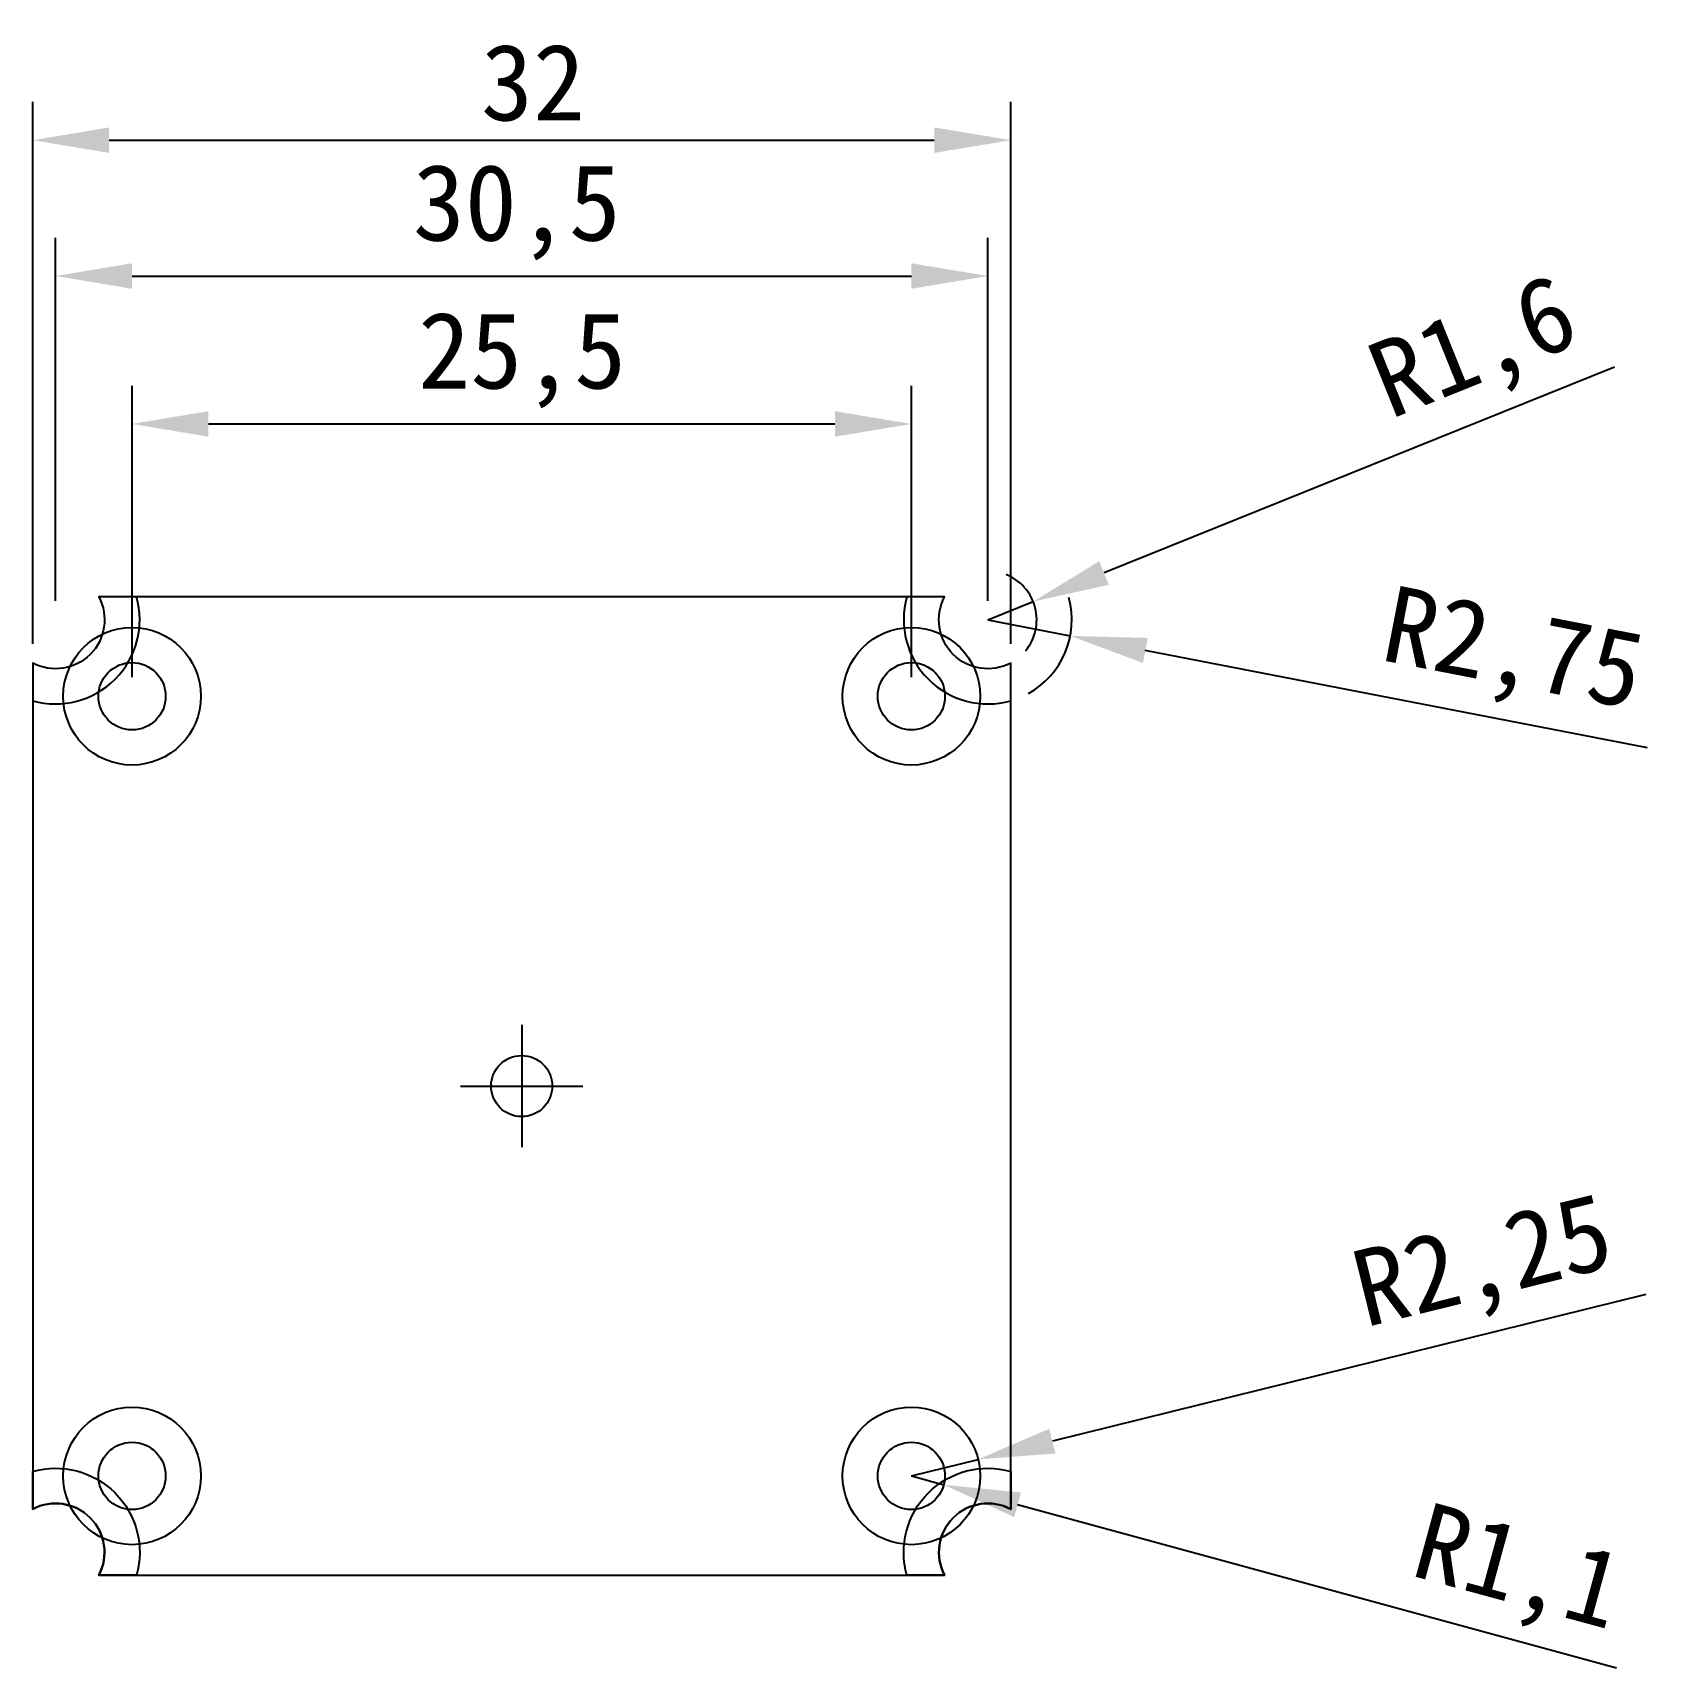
# Model space of a CAD drawing. Header units: millimetres. Extents: x 2 to 193, y -1 to 191.
# Drawn here: x 2 to 55, y -1 to 52.5 of the extents above; entities outside this region: 1.
import ezdxf

# ---------------------------------------------------------------- set-up
doc = ezdxf.new("R2010")
doc.units = ezdxf.units.MM
doc.styles.get("Standard").update_dxf_attribs({"font": ''})
doc.styles.get('Standard').set_extended_font_data('SimSun')
doc.dimstyles.new('ISO-25', dxfattribs={"dimtxt": 2.5, "dimasz": 2.5, "dimexe": 1.25, "dimexo": 0.625, "dimtad": 1, "dimtxsty": 'Standard', "dimcen": 2.5, "dimadec": 0, "dimazin": 0, "dimtfac": 1, "dimtmove": 0, "dimatfit": 3, "dimfxl": 1, "dimarcsym": 0})

# ---------------------------------------------------------------- blocks, each defined once
blk = doc.blocks.new('*D17')
at = {"color": 0, "lineweight": -2}
for p, q in [((2, 32.462), (2, 50.188)), ((34, 32.462), (34, 50.188)), ((4.5, 48.938), (31.5, 48.938))]:
    blk.add_line(p, q, dxfattribs=at)
at = {"color": 0}
for points in [[(4.5, 49.355), (4.5, 48.522), (2, 48.938)], [(31.5, 48.522), (31.5, 49.355), (34, 48.938)]]:
    blk.add_solid(points, dxfattribs=at)
at = {"layer": 'Defpoints', "color": 0}
for p in [(34, 48.938), (2, 31.837), (34, 31.837)]:
    blk.add_point(p, dxfattribs=at)
at = {"color": 0, "insert": (18.369, 50.813), "char_height": 2.5, "attachment_point": 5}
blk.add_mtext('32', dxfattribs=at)
blk = doc.blocks.new('*D18')
at = {"color": 0, "lineweight": -2}
for p, q in [((5.25, 31.375), (5.25, 40.908)), ((30.75, 31.375), (30.75, 40.908)), ((7.75, 39.658), (28.25, 39.658))]:
    blk.add_line(p, q, dxfattribs=at)
at = {"color": 0}
for points in [[(7.75, 40.074), (7.75, 39.241), (5.25, 39.658)], [(28.25, 39.241), (28.25, 40.074), (30.75, 39.658)]]:
    blk.add_solid(points, dxfattribs=at)
at = {"layer": 'Defpoints', "color": 0}
for p in [(30.75, 39.658), (5.25, 30.75), (30.75, 30.75)]:
    blk.add_point(p, dxfattribs=at)
at = {"color": 0, "insert": (18.017, 41.742), "char_height": 2.5, "attachment_point": 5}
blk.add_mtext('25,5', dxfattribs=at)
blk = doc.blocks.new('*D19')
at = {"color": 0, "lineweight": -2}
for p, q in [((2.75, 33.875), (2.75, 45.746)), ((33.25, 33.875), (33.25, 45.746)), ((5.25, 44.496), (30.75, 44.496))]:
    blk.add_line(p, q, dxfattribs=at)
at = {"color": 0}
for points in [[(5.25, 44.913), (5.25, 44.079), (2.75, 44.496)], [(30.75, 44.079), (30.75, 44.913), (33.25, 44.496)]]:
    blk.add_solid(points, dxfattribs=at)
at = {"layer": 'Defpoints', "color": 0}
for p in [(33.25, 44.496), (2.75, 33.25), (33.25, 33.25)]:
    blk.add_point(p, dxfattribs=at)
at = {"color": 0, "insert": (17.841, 46.58), "char_height": 2.5, "attachment_point": 5}
blk.add_mtext('30,5', dxfattribs=at)
blk = doc.blocks.new('*D20')
at = {"color": 0, "lineweight": -2}
for p, q in [((53.76, 41.515), (37.053, 34.782)), ((33.25, 33.25), (34.734, 33.848))]:
    blk.add_line(p, q, dxfattribs=at)
blk.add_arc((33.25, 33.25), 1.6, 320.4791, 67.9355, dxfattribs=at)
at = {"color": 0}
blk.add_solid([(36.897, 35.169), (37.209, 34.396), (34.734, 33.848)], dxfattribs=at)
at = {"layer": 'Defpoints', "color": 0}
for p in [(34.734, 33.848), (33.25, 33.25)]:
    blk.add_point(p, dxfattribs=at)
at = {"color": 0, "insert": (49.221, 41.933), "char_height": 2.5, "attachment_point": 5, "rotation": 21.9487}
blk.add_mtext('R1,6', dxfattribs=at)
blk = doc.blocks.new('*D21')
at = {"color": 0, "lineweight": -2}
for p, q in [((33.25, 33.25), (35.95, 32.726)), ((54.836, 29.062), (38.404, 32.25))]:
    blk.add_line(p, q, dxfattribs=at)
blk.add_arc((33.25, 33.25), 2.75, 298.8766, 15.2925, dxfattribs=at)
at = {"color": 0}
blk.add_solid([(38.483, 32.659), (38.325, 31.841), (35.95, 32.726)], dxfattribs=at)
at = {"layer": 'Defpoints', "color": 0}
for p in [(33.25, 33.25), (35.95, 32.726)]:
    blk.add_point(p, dxfattribs=at)
at = {"color": 0, "insert": (50.397, 32.046), "char_height": 2.5, "attachment_point": 5, "rotation": 349.0193}
blk.add_mtext('R2,75', dxfattribs=at)
blk = doc.blocks.new('*D22')
at = {"color": 0, "lineweight": -2}
for p, q in [((54.783, 11.18), (35.362, 6.388)), ((30.75, 5.25), (32.934, 5.789))]:
    blk.add_line(p, q, dxfattribs=at)
at = {"color": 0}
blk.add_solid([(35.262, 6.792), (35.461, 5.983), (32.934, 5.789)], dxfattribs=at)
at = {"layer": 'Defpoints', "color": 0}
for p in [(32.934, 5.789), (30.75, 5.25)]:
    blk.add_point(p, dxfattribs=at)
at = {"color": 0, "insert": (49.501, 12.024), "char_height": 2.5, "attachment_point": 5, "rotation": 13.861}
blk.add_mtext('R2,25', dxfattribs=at)
blk = doc.blocks.new('*D23')
at = {"color": 0, "lineweight": -2}
for p, q in [((30.75, 5.25), (31.811, 4.961)), ((53.823, -1.043), (34.223, 4.303))]:
    blk.add_line(p, q, dxfattribs=at)
at = {"color": 0}
blk.add_solid([(34.333, 4.705), (34.114, 3.901), (31.811, 4.961)], dxfattribs=at)
at = {"layer": 'Defpoints', "color": 0}
for p in [(30.75, 5.25), (31.811, 4.961)]:
    blk.add_point(p, dxfattribs=at)
at = {"color": 0, "insert": (50.548, 2.011), "char_height": 2.5, "attachment_point": 5, "rotation": 344.7449}
blk.add_mtext('R1,1', dxfattribs=at)

msp = doc.modelspace()

# ---------------------------------------------------------------- linework, layer by layer
for p, q in [((18, 20), (18, 16)), ((16, 18), (20, 18))]:
    msp.add_line(p, q)
msp.add_lwpolyline([(193.326, 190.652), (193.326, 190.652), (193.326, 190.652), (193.326, 190.652)], close=True)
for points in [[(34, 31.837, -0.739329), (31.837, 34), (4.163, 34, -0.739329), (2, 31.837), (2, 4.163, -0.739329), (4.163, 2), (31.837, 2, -0.739329), (34, 4.163), (34, 31.837)], [(2, 30.604, 0.587009), (5.396, 34), (4.163, 34, -0.739329), (2, 31.837), (2, 30.604)], [(30.604, 34, 0.587009), (34, 30.604), (34, 31.837, -0.739329), (31.837, 34), (30.604, 34)], [(2, 5.396, -0.587009), (5.396, 2), (4.163, 2, 0.739329), (2, 4.163), (2, 5.396)], [(30.604, 2, -0.587009), (34, 5.396), (34, 4.163, 0.739329), (31.837, 2), (30.604, 2)]]:
    msp.add_lwpolyline(points, format="xyb")
at = {"color": 4}
for centre, radius in [((5.25, 30.75), 2.25), ((30.75, 30.75), 2.25), ((5.25, 30.75), 1.1), ((30.75, 30.75), 1.1), ((5.25, 5.25), 2.25), ((30.75, 5.25), 2.25), ((5.25, 5.25), 1.1), ((30.75, 5.25), 1.1)]:
    msp.add_circle(centre, radius, dxfattribs=at)
msp.add_circle((18, 18), 1)

# ---------------------------------------------------------------- dimensions: what is measured, and where the dimension line sits
for base, p1, p2, picture, middle in [((34, 48.938), (2, 31.837), (34, 31.837), '*D17', (18.369, 48.938)), ((33.25, 44.496), (2.75, 33.25), (33.25, 33.25), '*D19', (17.841, 44.496)), ((30.75, 39.658), (5.25, 30.75), (30.75, 30.75), '*D18', (18.017, 39.658))]:
    dim = msp.add_linear_dim(base=base, p1=p1, p2=p2, dimstyle='ISO-25')
    dim.commit()
    dim.dimension.update_dxf_attribs({"geometry": picture, "text_midpoint": middle, "dimtype": 160})
for mpoint, picture, middle in [((34.734, 33.848), '*D20', (50, 40)), ((35.95, 32.726), '*D21', (50, 30))]:
    dim = msp.add_radius_dim(center=(33.25, 33.25), mpoint=mpoint, dimstyle='ISO-25', override={"dimtmove": 1})
    dim.commit()
    dim.dimension.update_dxf_attribs({"geometry": picture, "text_midpoint": middle, "dimtype": 164})
for mpoint, picture, middle in [((32.934, 5.789), '*D22', (50, 10)), ((31.811, 4.961), '*D23', (50, 0))]:
    dim = msp.add_radius_dim(center=(30.75, 5.25), mpoint=mpoint, dimstyle='ISO-25')
    dim.commit()
    dim.dimension.update_dxf_attribs({"geometry": picture, "text_midpoint": middle, "dimtype": 164})

doc.saveas('drawing.dxf')
